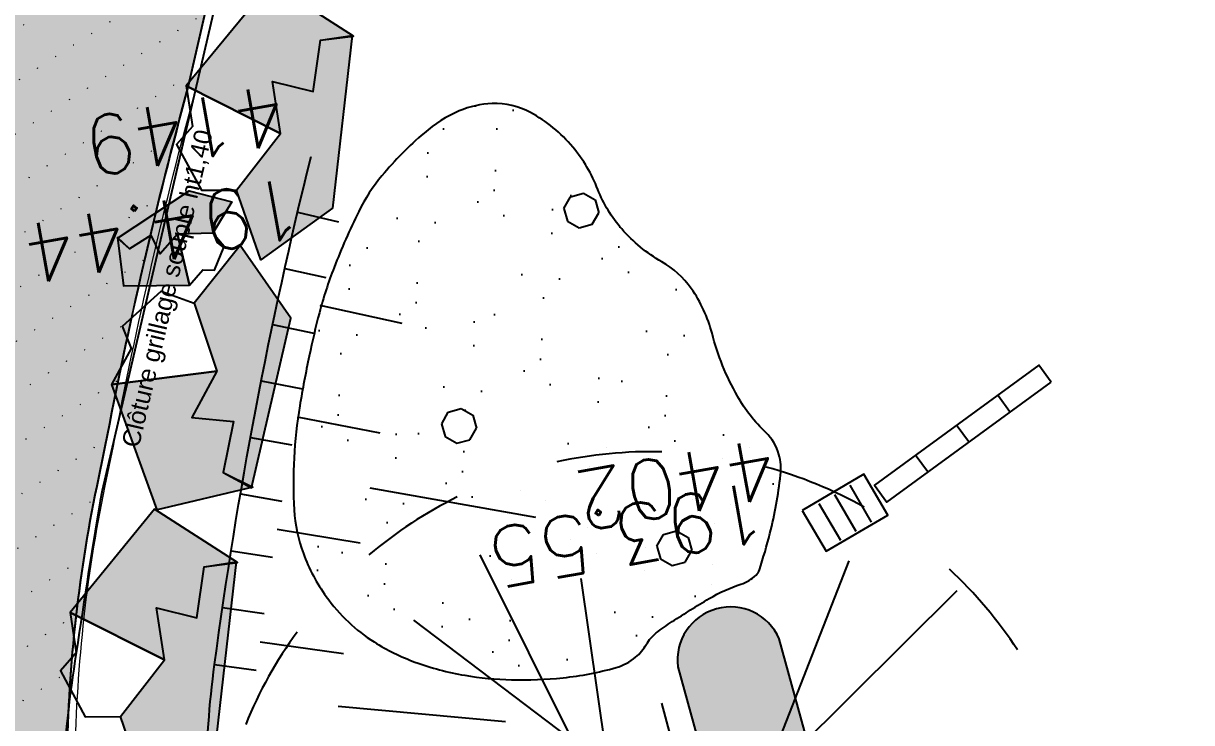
# Model space of a CAD drawing. Header units: centimetres. Extents: x 39595 to 63691, y -25920 to -14518.
# Drawn here: x 56563 to 57230, y -24075 to -23675 of the extents above; entities that cross this region are included whole.
import ezdxf
from ezdxf.enums import TextEntityAlignment as Align
from ezdxf.lldxf.tags import DXFTag

# ---------------------------------------------------------------- set-up
doc = ezdxf.new("R2010")
doc.units = ezdxf.units.CM
doc.header["$LTSCALE"] = 50.8
for name, color, linetype in [('Fond topo - ASS', 252, 'Continuous'), ('Fond topo - TAL', 252, 'Continuous'), ('Fond topo - TAL_HAC', 252, 'Continuous'), ('Fond topo - VEG', 252, 'Continuous'), ('Fond topo - Z_500', 252, 'Continuous'), ('SA - rochers', 32, 'Continuous')]:
    doc.layers.add(name, color=color, linetype=linetype)
for name, color, linetype, plot in [('Fond topo - N', 252, 'Continuous', False), ('Fond topo - NCACHE', 252, 'Continuous', False), ('Fond topo - ZCACHE', 252, 'Continuous', False)]:
    doc.layers.add(name, color=color, linetype=linetype, plot=plot)
doc.layers.add('Fond topo - P', color=252, linetype='Continuous', lineweight=25)
doc.styles.add('Helvetica', font='arial.ttf')
doc.styles.add('SIMPLEX', font='simplex_.ttf', dxfattribs={"height": 1.25})
tags = doc.linetypes.add('L8', pattern=[0.22500000894069674, 0.1500000059604645, -0.07500000298023224]).pattern_tags.tags
tags[6:7] = [DXFTag(74, 4), DXFTag(75, 0), DXFTag(340, '0'), DXFTag(46, 0.0), DXFTag(50, 0.0), DXFTag(44, 0.0), DXFTag(45, 0.0)]
tags[4:5] = [DXFTag(74, 4), DXFTag(75, 0), DXFTag(340, '0'), DXFTag(46, 0.0), DXFTag(50, 0.0), DXFTag(44, 0.0), DXFTag(45, 0.0)]

# ---------------------------------------------------------------- blocks, each defined once
blk = doc.blocks.new('ASS07')
at = {"ltscale": 2}
for p, q in [((-0.25, -0.45), (-0.25, 0.4500000000000001)), ((0, -0.45), (0, 0.4500000000000001)), ((0.25, -0.45), (0.25, 0.4500000000000001))]:
    blk.add_line(p, q, dxfattribs=at)
at = {"ltscale": 2, "flags": 128}
blk.add_lwpolyline([(0.5, -0.5), (0.5, 0.5), (-0.5, 0.5), (-0.5, -0.5)], close=True, dxfattribs=at)
blk = doc.blocks.new('PTOPO')
at = {"layer": 'Fond topo - NCACHE', "style": 'SIMPLEX'}
blk.add_attdef('MAT', text='', height=0.34, dxfattribs=at).set_placement((0.09999999986030161, -0.09999999962747097), align=Align.TOP_LEFT)
at = {"layer": 'Fond topo - ZCACHE', "style": 'SIMPLEX'}
blk.add_attdef('ALT', (0.09999999986030161, 0.09999999962747097), '', height=0.34, dxfattribs=at)
blk = doc.blocks.new('VEG12A')
at = {"ltscale": 2}
for p, q in [((0.01815258799999997, 0.057406781), (0.100441039, 0.47293725)), ((0.05749608, 0.253444298), (0.145517598, 0.414706841)), ((0.037902722, 0.15845596), (-0.06593155700000003, 0.344147082)), ((-0.158788295, 0.086017079), (-0.245985314, 0.284587218)), ((0.04981112299999996, 0.033821695), (0.391570728, 0.285894318)), ((0.143890955, 0.107467204), (0.230033352, 0.253971609)), ((0.2917471699999999, 0.208620217), (0.392372872, 0.233301274)), ((-0.05229389700000003, 0.02983962500000001), (-0.383643778, 0.204631851)), ((-0.25001839, 0.135126714), (-0.3755999820000001, 0.091127132)), ((0.122915307, -0.02992704099999999), (0.317230371, 0.05540147100000001)), ((0.057557527, -0.01766878999999999), (0.411943876, -0.08413611500000001)), ((-0.05265807700000003, -0.029192154), (-0.412380265, -0.256628677)), ((-0.09359106700000003, -0.049762263), (-0.2956446150000001, -0.04653133200000001)), ((0.184132294, -0.04763066399999999), (0.323120213, -0.192805613)), ((0.01825986499999999, -0.057372749), (0.107637982, -0.4128258760000001)), ((0.02259491799999996, -0.07955337300000001), (0.001649748999999978, -0.36183712)), ((-0.151821475, -0.09483882200000002), (-0.2999525240000001, -0.315936062)), ((0.05371548199999998, -0.188497704), (0.197263789, -0.356749422))]:
    blk.add_line(p, q, dxfattribs=at)
for start, end in [(90, 103.8461539085843), (62.30769199853572, 76.15384597947835), (117.6923078993823, 131.5384619204946), (34.61538499867542, 48.46153799321151), (145.3846149358338, 159.2307690506909), (6.923076979206323, 20.76923090842763), (173.0769230068974, 186.9230769931026), (339.2307689837768, 353.0769230207937), (200.7692310571047, 214.6153850641662), (311.5384620067885, 325.3846150013246), (228.4615380795054, 242.3076921006177), (283.8461540205217, 297.6923080014643), (256.1538460914157, 270)]:
    blk.add_arc((0, 0), 0.496982058, start, end, dxfattribs=at)

msp = doc.modelspace()

# ---------------------------------------------------------------- hatches: boundary and pattern name
at = {"linetype": 'Continuous', "lineweight": 18, "true_color": 0x599559}
h = msp.add_hatch(dxfattribs=at)
h.set_pattern_fill('TOITURE TERRASSE', color=85, angle=-10.67049433798526, style=0, pattern_type=2)
h.set_pattern_definition([(338.1681627987385, (27363116.56190807, 2112839.885075825), (10.32001650636799, 6.584875747748944), [0.4999999999999999, -30.26575])])
edge = h.paths.add_edge_path()
edge.add_line((56294.84287953441, -24100.60257734872), (56587.93914755324, -24100.33094241528))
edge.add_arc((57414.48792976071, -24107.34746993496), 826.578563130631, 168.294749599495, 179.5136309362082, ccw=False)
edge.add_line((56605.0987094932, -23939.65366819548), (56609.77911456079, -23917.06327207555))
edge.add_arc((59360.17079199312, -24444.14361777476), 2800.440692125337, 164.8255956011458, 169.1514638752234, ccw=False)
edge.add_line((56657.37159441868, -23711.10571445571), (56681.52125207656, -23605.78180980916))
edge.add_arc((52123.77263997393, -26945.53903005576), 5650.402702579063, 36.23264478016666, 38.36511167658066)
edge.add_line((56554.09258242761, -23438.50097653966), (56343.67959368169, -23315.95169997205))
edge.add_line((56343.67959368169, -23315.95169997205), (56293.68304691476, -23319.70093554443))
edge.add_line((56293.68304691477, -23319.70093554443), (56293.85527465185, -23505.53604282745))
edge.add_line((56293.85527465185, -23505.53604282745), (56494.29241427473, -23505.35028225998))
edge.add_line((56494.29241427472, -23505.35028225998), (56495.18135303394, -23966.14965630446))
edge.add_line((56495.18135303394, -23966.14965630447), (56294.71844381589, -23966.33544075465))
edge.add_line((56294.71844381589, -23966.33544075465), (56294.84287953441, -24100.60257734872))
at = {"linetype": 'Continuous', "lineweight": 18, "true_color": 0x888888}
h = msp.add_hatch(dxfattribs=at)
h.set_pattern_fill('TOITURE TERRASSE-1', color=252, angle=-10.67049433798526, style=0, pattern_type=2)
h.set_pattern_definition([(338.1681627987385, (27363116.80127492, 2112839.789181595), (10.32001650636799, 6.584875747748944), [0.4999999999999999, -30.26575]), (338.1681627987385, (27363116.81306406, 2112839.784458672), (10.32001650636799, 6.584875747748944), [0.4999999999999999, -30.26575]), (338.1681627987385, (27363117.07938091, 2112839.677767841), (10.32001650636799, 6.584875747748944), [0.4999999999999999, -30.26575]), (338.1681627987385, (27363117.09117006, 2112839.673044918), (10.32001650636799, 6.584875747748944), [0.4999999999999999, -30.26575]), (308.1681627987385, (27363116.56190807, 2112839.885075826), (21.14632670506401, -0.5255912743725428), [0.5, -16.74025]), (308.1681627987385, (27363116.65148787, 2112839.771109945), (21.14632670506401, -0.5255912743725428), [0.5, -16.74025]), (308.1681627987385, (27363116.65933611, 2112839.7611252), (21.14632670506401, -0.5255912743725428), [0.5, -16.74025]), (308.1681627987385, (27363116.80373587, 2112839.577415875), (21.14632670506401, -0.5255912743725428), [0.5, -16.74025]), (308.1681627987385, (27363116.81158412, 2112839.567431129), (21.14632670506401, -0.5255912743725428), [0.5, -16.74025]), (268.1681627987385, (27363112.57804499, 2112846.603166719), (10.11734342629493, -16.9906955138513), [0.5000000000000001, -29.02750000000001]), (268.1681627987385, (27363112.57506112, 2112846.509869422), (10.11734342629493, -16.9906955138513), [0.5000000000000001, -29.02750000000001]), (268.1681627987385, (27363112.57465514, 2112846.497175912), (10.11734342629493, -16.9906955138513), [0.5000000000000001, -29.02750000000001]), (268.1681627987385, (27363112.5649687, 2112846.194308771), (10.11734342629493, -16.9906955138513), [0.5000000000000001, -29.02750000000001]), (268.1681627987385, (27363112.56456273, 2112846.181615261), (10.11734342629493, -16.9906955138513), [0.5000000000000001, -29.02750000000001]), (258.1681627987385, (27363112.57804499, 2112846.603166719), (14.53032396362175, -13.57634514743196), [0.4999999999999999, -17.153]), (258.1681627987385, (27363112.56717326, 2112846.551270757), (14.53032396362175, -13.57634514743196), [0.4999999999999999, -17.153]), (258.1681627987385, (27363112.56456925, 2112846.538840584), (14.53032396362175, -13.57634514743196), [0.4999999999999999, -17.153]), (258.1681627987385, (27363112.52294159, 2112846.340131875), (14.53032396362175, -13.57634514743196), [0.4999999999999999, -17.153]), (258.1681627987385, (27363112.52033759, 2112846.327701703), (14.53032396362175, -13.57634514743196), [0.4999999999999999, -17.153])])
edge = h.paths.add_edge_path()
edge.add_line((56294.84287953441, -24100.60257734872), (56587.93914755324, -24100.33094241528))
edge.add_arc((57414.48792976071, -24107.34746993496), 826.578563130631, 168.294749599495, 179.5136309362082, ccw=False)
edge.add_line((56605.0987094932, -23939.65366819548), (56609.77911456079, -23917.06327207555))
edge.add_arc((59360.17079199312, -24444.14361777476), 2800.440692125337, 164.8255956011458, 169.1514638752234, ccw=False)
edge.add_line((56657.37159441868, -23711.10571445571), (56681.52125207656, -23605.78180980916))
edge.add_arc((52123.77263997393, -26945.53903005576), 5650.402702579063, 36.23264478016666, 38.36511167658066)
edge.add_line((56554.09258242761, -23438.50097653966), (56343.67959368169, -23315.95169997205))
edge.add_line((56343.67959368169, -23315.95169997205), (56293.68304691476, -23319.70093554443))
edge.add_line((56293.68304691477, -23319.70093554443), (56293.85527465185, -23505.53604282745))
edge.add_line((56293.85527465185, -23505.53604282745), (56494.29241427473, -23505.35028225998))
edge.add_line((56494.29241427472, -23505.35028225998), (56495.18135303394, -23966.14965630446))
edge.add_line((56495.18135303394, -23966.14965630447), (56294.71844381589, -23966.33544075465))
edge.add_line((56294.71844381589, -23966.33544075465), (56294.84287953441, -24100.60257734872))
at = {"layer": 'Fond topo - VEG'}
h = msp.add_hatch(dxfattribs=at)
h.set_pattern_fill('TP146*132', color=256, scale=20.0000003, angle=-10.72360141139323, style=0, pattern_type=2)
h.set_pattern_definition([(285.3992554984506, (57047.58825240401, -24043.66825583732), (122.9642463432753, -69.85552752095079), [7.65366871480503, -192.346334885195]), (285.3992554984506, (57065.40247679331, -24038.76165003201), (122.9642463432753, -69.85552752095079), [7.65366871480503, -192.346334885195]), (330.3992554984506, (57049.62063506387, -24051.04714928309), (192.8197628918521, 53.10871577943777), [7.653668714805026, -133.7676900065152]), (330.3992554984506, (57058.7476997476, -24034.98109601426), (192.8197628918521, 53.10871577943777), [7.653668714805026, -133.7676900065152]), (60.39925549845064, (57047.59870492871, -24043.66537679374), (-53.10871577943779, 192.8197628918521), [7.653668714805028, -133.7676900065153]), (60.39925549845064, (57063.65430559555, -24052.79532055381), (-53.10871577943779, 192.8197628918521), [7.653668714805028, -133.7676900065153]), (15.39925549845063, (57056.27530703528, -24054.82773221763), (69.85552752095077, 122.9642463432753), [7.65366871480503, -192.346334885195]), (15.39925549845063, (57051.3688062443, -24037.0134788528), (69.85552752095077, 122.9642463432753), [7.65366871480503, -192.346334885195]), (285.3992554984506, (57028.54822265221, -23993.03526493725), (71.12311185450939, -32.27232782324425), [0, -100.0000015]), (285.3992554984506, (57037.78504441571, -23982.28452199366), (71.12311185450939, -32.27232782324425), [0, -100.0000015]), (285.3992554984506, (57016.25955310151, -23979.78888176338), (71.12311185450939, -32.27232782324425), [0, -100.0000015]), (285.3992554984506, (56989.11910864476, -24006.71451409597), (71.12311185450939, -32.27232782324425), [0, -100.0000015]), (285.3992554984506, (56988.76535340452, -24020.19232051349), (71.12311185450939, -32.27232782324425), [0, -100.0000015]), (285.3992554984506, (57017.66152003704, -24034.69374679893), (71.12311185450939, -32.27232782324425), [0, -100.0000015]), (285.3992554984506, (57027.00401538896, -24028.01721175789), (71.12311185450939, -32.27232782324425), [0, -100.0000015]), (285.3992554984506, (57032.53062129334, -24042.47884636945), (71.12311185450939, -32.27232782324425), [0, -100.0000015]), (285.3992554984506, (57027.68392295428, -24016.72527296158), (71.12311185450939, -32.27232782324425), [0, -100.0000015]), (285.3992554984506, (57006.51683068128, -24023.72537016203), (72.71637341844135, -38.0569210387519), [0, -110.00000165])])
h.paths.add_polyline_path([(56876.60429540866, -23745.92058152771), (56882.23430175471, -23753.44238491508), (56887.02428240061, -23761.52511858779), (56890.91887392972, -23770.07536149168), (56891.06244581345, -23770.43887101344), (56891.20784809296, -23770.80165228158), (56891.35507730682, -23771.16369592012), (56891.50412958673, -23771.52499294996), (56891.65500120231, -23771.88553403898), (56891.80768822283, -23772.2453099119), (56891.96218691724, -23772.60431161561), (56892.11849322865, -23772.96253004052), (56892.27660320348, -23773.31995590702), (56892.43651291585, -23773.67658041469), (56892.59821824651, -23774.03239415775), (56892.76171506924, -23774.38738839263), (56892.92699918437, -23774.7415538879), (56893.09406652322, -23775.09488172131), (56893.2629127655, -23775.44736292295), (56893.43353357357, -23775.79898861443), (56893.60592475883, -23776.14974975598), (56893.78008173203, -23776.49963742156), (56893.95600022969, -23776.84864284159), (56894.13367572562, -23777.19675700718), (56894.31310380179, -23777.54397121427), (56894.4942797261, -23777.89027641497), (56894.67719891414, -23778.23566415809), (56894.86185689727, -23778.58012525605), (56895.04824884496, -23778.92365130583), (56895.23637005356, -23779.26623335971), (56895.42621570435, -23779.60786282734), (56895.61778097305, -23779.94853102251), (56895.81106104093, -23780.28822935487), (56896.00605107263, -23780.62694894654), (56896.20274589449, -23780.96468132951), (56896.40114076195, -23781.30141802228), (56896.60123039877, -23781.63715034782), (56896.80300983164, -23781.97186978129), (56897.00647400681, -23782.3055679722), (56897.21161757387, -23782.63823613469), (56897.4184355186, -23782.96986621012), (56897.62692243927, -23783.30044930814), (56897.83707312134, -23783.62997742694), (56898.0488821395, -23783.95844205088), (56898.26234427989, -23784.28583479911), (56898.47745388222, -23784.61214739584), (56898.69420569242, -23784.93737154743), (56898.91259406754, -23785.26149888656), (56899.13261356978, -23785.58452146395), (56899.35425843072, -23785.90643069895), (56899.57752321814, -23786.22721873811), (56899.80240217469, -23786.54687719248), (56900.02888958808, -23786.86539806075), (56900.25697968918, -23787.18277314132), (56900.486666634, -23787.49899450275), (56900.71794477334, -23787.81405406092), (56900.95080794292, -23788.12794382375), (56901.18525054486, -23788.4406558116), (56901.42126636913, -23788.75218202374), (56901.6588495544, -23789.06251462023), (56901.89799396484, -23789.37164570916), (56902.13869359631, -23789.67956732875), (56902.38094235249, -23789.98627187896), (56902.62473401228, -23790.29175116733), (56902.8700624731, -23790.59599787699), (56903.11692139323, -23790.89900407702), (56903.36530457929, -23791.2007620542), (56903.61520566044, -23791.50126415645), (56903.86661833448, -23791.80050274473), (56904.11953621321, -23792.09847025846), (56904.37395279411, -23792.39515911546), (56904.62986177495, -23792.69056167665), (56904.62986166612, -23792.69056175082), (56904.91696819755, -23793.0186564055), (56905.20568951702, -23793.3453307842), (56905.49601860136, -23793.67057730092), (56905.78794843434, -23793.99438770742), (56906.08147179867, -23794.31675419136), (56906.37658164834, -23794.63766916238), (56906.67327086379, -23794.95712454227), (56906.97153203297, -23795.27511267138), (56907.27135808142, -23795.59162585917), (56907.57274167192, -23795.90665617579), (56907.87567540908, -23796.22019624909), (56908.18015193834, -23796.53223824072), (56908.48616388718, -23796.84277478286), (56908.79370383243, -23797.15179802417), (56909.10276424696, -23797.45930066233), (56909.41333763828, -23797.76527521202), (56909.72541643976, -23798.06971407909), (56910.03899305008, -23798.37260985239), (56910.35405983881, -23798.67395539963), (56910.67060913602, -23798.97374329666), (56910.98863329466, -23799.27196612368), (56911.30812445551, -23799.56861670506), (56911.62907495976, -23799.86368780835), (56911.95147704526, -23800.15717237108), (56912.27532271001, -23800.44906309582), (56912.60060412327, -23800.73935290711), (56912.92731347714, -23801.02803473384), (56913.25544272318, -23801.31510164891), (56913.58498393914, -23801.60054655955), (56913.91592901904, -23801.88436271733), (56914.24826998931, -23802.16654292499), (56914.58199863516, -23802.44708050828), (56914.91710709671, -23802.7259686706), (56915.25358702813, -23803.00320042855), (56915.59143024859, -23803.27876930388), (56915.93062858973, -23803.552668252), (56916.27117374456, -23803.82489096038), (56916.61305755579, -23804.09543057608), (56916.95627144194, -23804.36428073458), (56917.3008073601, -23804.63143460461), (56917.64665680294, -23804.89688593048), (56917.99381135532, -23805.1606280948), (56918.34226246415, -23805.42265483319), (56918.69200185708, -23805.68295965011), (56919.04302086666, -23805.94153625952), (56919.39531102574, -23806.19837831855), (56919.74886374104, -23806.45347965001), (56920.10367039636, -23806.70683407237), (56920.45972232427, -23806.95843529962), (56920.81701100562, -23807.20827726338), (56921.1755276752, -23807.4563539435), (56921.53526354494, -23807.70265931545), (56921.89620988981, -23807.9471872719), (56922.25835801879, -23808.1899319015), (56922.62169901762, -23808.43088734544), (56922.98622410931, -23808.67004777088), (56923.35192432275, -23808.90740711866), (56923.71879085739, -23809.14295993063), (56924.08681484473, -23809.37670035664), (56924.45598718125, -23809.60862278639), (56924.82629902691, -23809.83872146988), (56925.19774124976, -23810.06699069665), (56925.57030485445, -23810.29342516124), (56925.94398082345, -23810.51801917485), (56926.31876002413, -23810.74076740601), (56926.69463338143, -23810.96166434461), (56927.07159168856, -23811.18070455035), (56927.44962571517, -23811.39788295764), (56927.44962569784, -23811.39788304915), (56931.32811727258, -23813.84372795451), (56934.97863696955, -23816.61835609416), (56938.3733922001, -23819.70064286183), (56941.48653750788, -23823.06712194491), (56944.29437153793, -23826.69216300657), (56944.29437142909, -23826.69216308074), (56948.11542007988, -23832.65097290651), (56951.38288622456, -23838.93042295818), (56954.07008237098, -23845.47922464458), (56956.15506051459, -23852.24388965233), (56956.15506042308, -23852.243889635), (56956.2994836597, -23852.79633160858), (56956.44603781545, -23853.3482120053), (56956.59472063932, -23853.89952281584), (56956.74553012707, -23854.4502556037), (56956.89846398194, -23855.00040235091), (56957.05351977612, -23855.54995473033), (56957.21069539033, -23856.09890466281), (56957.3699884425, -23856.64724382988), (56957.53139656725, -23857.19496420056), (56957.69491725082, -23857.74205752622), (56957.8605481507, -23858.28851578023), (56958.02828679333, -23858.83433062679), (56958.19813061298, -23859.37949409177), (56958.37007714719, -23859.92399803105), (56958.54412389331, -23860.46783438766), (56958.72026813169, -23861.01099487398), (56958.8985072564, -23861.55347160307), (56959.07883870791, -23862.09525631763), (56959.26125978879, -23862.63634111337), (56959.44576765323, -23863.17671786837), (56959.63235967865, -23863.71637840817), (56959.82103299012, -23864.25531488966), (56960.01178492486, -23864.79351922557), (56960.20461243671, -23865.3309833508), (56960.39951286843, -23865.8676992739), (56960.59648315657, -23866.40365902129), (56960.79552042062, -23866.93885465402), (56960.99662170598, -23867.47327812435), (56961.19978392629, -23868.00692145433), (56961.4050042295, -23868.53977680522), (56961.61227956392, -23869.07183601608), (56961.82160657356, -23869.60309153186), (56962.03298244725, -23870.1335350476), (56962.24640382899, -23870.66315900824), (56962.46186758113, -23871.19195533138), (56962.67937062286, -23871.71991613492), (56962.89890953579, -23872.24703356763), (56963.12048124465, -23872.77329984326), (56963.34408223399, -23873.29870699742), (56963.56970929685, -23873.82324731371), (56963.79735915206, -23874.34691296688), (56964.02702815803, -23874.86969615824), (56964.25871310777, -23875.39158917136), (56964.49241050871, -23875.91258404619), (56964.72811684471, -23876.43267319734), (56964.96582869181, -23876.95184867776), (56965.2055424077, -23877.47010306774), (56965.44725440275, -23877.98742829405), (56965.69096109774, -23878.50381685415), (56965.93665901673, -23879.0192610755), (56966.18434427199, -23879.53375320756), (56966.43401327322, -23880.04728555612), (56966.68566234969, -23880.55985060132), (56966.93928775092, -23881.0714406186), (56967.19488554901, -23881.58204794462), (56967.45245217028, -23882.09166517267), (56967.7119835842, -23882.60028443039), (56967.97347601676, -23883.10789836793), (56968.23692549428, -23883.61449931327), (56968.50232820876, -23884.12007972054), (56968.76968012901, -23884.62463209641), (56969.03897730978, -23885.128148869), (56969.31021566232, -23885.63062272368), (56969.58339125316, -23886.13204590122), (56969.85850006219, -23886.63241109998), (56970.13553778923, -23887.13171087044), (56970.4145003802, -23887.62993771494), (56970.69538383231, -23888.1270842403), (56970.69538372348, -23888.12708431448), (56970.69538381499, -23888.12708433181), (56970.88864088756, -23888.46591356201), (56971.08334362969, -23888.80391409648), (56971.27948854535, -23889.14107987025), (56971.4770721219, -23889.47740453084), (56971.67609055411, -23889.81288214431), (56971.87654035777, -23890.14750645835), (56972.07841795713, -23890.48127120332), (56972.28171949501, -23890.8141707198), (56972.4864413215, -23891.14619862931), (56972.69257969447, -23891.47734891509), (56972.90013096332, -23891.80761557766), (56973.10909106569, -23892.1369925396), (56973.31945650552, -23892.46547373595), (56973.53122327731, -23892.7930532896), (56973.74438751278, -23893.11972534946), (56973.95894540741, -23893.44548360257), (56974.17489287526, -23893.77032234618), (56974.39222617421, -23894.09423556352), (56974.61094128142, -23894.41721746898), (56974.83103415736, -23894.73926198949), (56975.05250073341, -23895.06036333076), (56975.27533710112, -23895.38051572889), (56975.49953912944, -23895.69971309344), (56975.72510269225, -23896.01794980884), (56975.95202376667, -23896.33522008951), (56976.18029811839, -23896.65151801501), (56976.40992161573, -23896.96683787395), (56976.64089007569, -23897.28117385041), (56976.87319918354, -23897.59452019832), (56977.10684490466, -23897.90687131944), (56977.34182286124, -23898.21822155053), (56977.57812871014, -23898.52856504536), (56977.8157582566, -23898.83789617536), (56978.05470703686, -23899.14620935581), (56978.29497078194, -23899.45349884931), (56978.53654508497, -23899.75975927147), (56978.77942557992, -23900.06498477172), (56979.02360775105, -23900.36917003986), (56979.26908710065, -23900.67230929517), (56979.51585928488, -23900.97439707042), (56979.76391975404, -23901.27542785941), (56980.01326400973, -23901.57539626041), (56980.26388733654, -23901.87429664108), (56980.5157854475, -23902.1721237345), (56980.76895346709, -23902.46887187801), (56981.02338683935, -23902.76453584855), (56981.27908110054, -23903.05911006142), (56981.53603143129, -23903.35258943326), (56981.79423304759, -23903.64496831872), (56982.05368149052, -23903.93624160793), (56982.31437186724, -23904.2264037297), (56982.57629935284, -23904.51544950484), (56982.83945937404, -23904.80337380183), (56983.10384698044, -23905.09017122816), (56983.36945730139, -23905.37583659599), (56983.63628559791, -23905.66036464762), (56983.90432697647, -23905.94375019089), (56984.17357661216, -23906.22598804661), (56984.44402945683, -23906.50707308812), (56984.71568059963, -23906.78700021476), (56984.98852507836, -23907.06576422135), (56985.26255806189, -23907.34336021189), (56985.53777444523, -23907.61978285938), (56985.81416911093, -23907.89502740319), (56986.09173714257, -23908.16908864679), (56986.37047340606, -23908.44196154205), (56986.65037291012, -23908.71364116264), (56986.93143037161, -23908.98412262174), (56988.61616280519, -23910.74918867875), (56990.13699468729, -23912.65729035425), (56991.48183804489, -23914.69326126389), (56992.64000366963, -23916.84091905453), (56993.60228603268, -23919.08319323987), (56994.36103664441, -23921.40226174838), (56994.36103653558, -23921.40226182255), (56995.0185981761, -23924.29350831468), (56995.39610351394, -23927.23445756279), (56995.49007867484, -23930.19804689546), (56995.29965906042, -23933.15700512188), (56989.2765741577, -23966.50889847115), (56983.19114757337, -23987.36211209779), (56983.19114766488, -23987.36211211512), (56982.93322214296, -23988.02480562445), (56982.61248205417, -23988.65948173193), (56982.23192772473, -23989.26020345656), (56981.79511931929, -23989.82135102562), (56981.3061429619, -23990.33767489041), (56979.78314441204, -23991.67090139382), (56978.14609671236, -23992.86131825823), (56976.40834608967, -23993.89922034877), (56974.58406016184, -23994.77614577226), (56972.68811164488, -23995.48494551344), (56972.68811171906, -23995.48494562228), (56972.41332736143, -23995.5742531952), (56972.13883756036, -23995.66446205628), (56971.8646453154, -23995.75557125698), (56971.590753466, -23995.84757981842), (56971.31716510946, -23995.94048652619), (56971.04388299302, -23996.03429076312), (56970.77091020843, -23996.12899121897), (56970.49824972685, -23996.22458684502), (56970.22590442166, -23996.3210768584), (56969.95387720162, -23996.41845991421), (56969.68217094568, -23996.51673532543), (56969.4107887858, -23996.61590169464), (56969.13973338949, -23996.7159582), (56968.86900783119, -23996.81690362276), (56968.59861510491, -23996.91873691854), (56968.32855793017, -23997.02145699097), (56968.05883927254, -23997.12506269548), (56967.7894620803, -23997.22955297904), (56967.52042921021, -23997.33492677124), (56967.25174354813, -23997.44118272288), (56966.98340812207, -23997.54831998557), (56966.7154256522, -23997.65633708392), (56966.44779916097, -23997.76523307371), (56966.18053144829, -23997.87500668422), (56965.9136253425, -23997.9856567449), (56965.64708385494, -23998.09718211985), (56965.38090970513, -23998.20958171271), (56965.11510591064, -23998.3228541044), (56964.84967529426, -23998.43699802853), (56964.58462060946, -23998.55201258474), (56964.31994477122, -23998.66789614494), (56964.05565068206, -23998.78464764742), (56963.79174114744, -23998.9022659173), (56963.52821903035, -23999.02074960102), (56963.26508717091, -23999.14009734068), (56963.00234830596, -23999.2603079484), (56962.74000532691, -23999.38138017079), (56962.47806114249, -23999.50331266296), (56962.21651847848, -23999.62610404534), (56961.9553801805, -23999.74975305588), (56961.69464904849, -23999.87425842386), (56961.43432789414, -23999.99961869122), (56961.1744195749, -24000.12583240855), (56960.91492678738, -24000.25289847515), (56960.65585238904, -24000.38081544162), (56960.39719908273, -24000.50958192407), (56960.13896986318, -24000.63919649909), (56959.88116725021, -24000.76965774814), (56959.62379426142, -24000.90096425214), (56959.36685349083, -24001.03311470138), (56959.11034775568, -24001.16610773364), (56958.85427989678, -24001.299941612), (56958.59865249081, -24001.43461511825), (56958.34346857826, -24001.57012683765), (56958.08873057635, -24001.70647514266), (56957.83444146802, -24001.8436587972), (56957.58060395681, -24001.98167603837), (56957.32722059653, -24002.12052564363), (56957.07429433061, -24002.26020608507), (56956.82182781683, -24002.40071559112), (56956.56982372339, -24002.54205296091), (56956.31828486823, -24002.68421645318), (56956.06721381693, -24002.82720465805), (56955.81661330703, -24002.97101600862), (56955.56648619042, -24003.11564895966), (56955.31683500428, -24003.26110200111), (56955.06766248058, -24003.40737347024), (56954.81897124799, -24003.55446187432), (56954.5707641931, -24003.7023654851), (56954.57076417578, -24003.7023655766), (56954.26985009814, -24003.8824517852), (56953.96902885519, -24004.06269320631), (56953.66830079631, -24004.24308962173), (56953.3676656865, -24004.42364127133), (56953.06712377809, -24004.60434782372), (56952.76667507662, -24004.78520937477), (56952.46631971936, -24004.96622595045), (56952.16605771807, -24005.14739736342), (56951.8658892447, -24005.32872345667), (56951.56581429299, -24005.51020451338), (56951.2658330924, -24005.69184019785), (56950.96594542527, -24005.87363065844), (56950.66615171514, -24006.05557578578), (56950.36645181366, -24006.2376753622), (56950.06684586919, -24006.41992960537), (56949.76733393372, -24006.60233824078), (56949.4679161043, -24006.78490138159), (56949.16859244955, -24006.9676190408), (56948.86936317607, -24007.15049087837), (56948.57022824363, -24007.33351698149), (56948.27118770908, -24007.5166975505), (56947.97224164175, -24007.70003221936), (56947.67339015601, -24007.88352100975), (56947.37463349241, -24008.06716377764), (56947.07597144438, -24008.25096086306), (56946.77740423582, -24008.43491183448), (56946.47893193536, -24008.61901670488), (56946.18055477177, -24008.80327551761), (56945.88227249894, -24008.98768832083), (56945.58408539209, -24009.17225478752), (56945.28599363978, -24009.35697504817), (56944.98799705344, -24009.54184897229), (56944.69009591315, -24009.7268767077), (56944.39229027087, -24009.91205797988), (56944.09458012664, -24010.09739278884), (56943.79696568631, -24010.28288117356), (56943.49944687018, -24010.46852292938), (56943.20202388412, -24010.65431809527), (56942.9046966935, -24010.84026685426), (56942.60746549377, -24011.02636867464), (56942.31033023851, -24011.21262392677), (56942.01329113983, -24011.39903236645), (56941.71634825527, -24011.585593815), (56941.41950160703, -24011.77230865578), (56941.12275128173, -24011.95917643125), (56940.82609739379, -24012.14619716309), (56940.52953990296, -24012.33337093845), (56940.23307906715, -24012.52069752182), (56939.93671492587, -24012.70817720505), (56939.64044749713, -24012.8958095176), (56939.3442767747, -24013.08359474266), (56939.04820307952, -24013.27153256186), (56938.75222623971, -24013.45962313221), (56938.45634649579, -24013.64786630971), (56938.16056386509, -24013.83626200283), (56937.86487844467, -24014.02481032476), (56937.56929024631, -24014.21351108814), (56937.27379953344, -24014.40236415328), (56936.97840613413, -24014.59136967721), (56936.6831102716, -24014.78052760741), (56936.38791213511, -24014.96983769536), (56936.09281154718, -24015.15930000223), (56935.7978087539, -24015.34891447985), (56935.50290377816, -24015.53868113253), (56935.20809668305, -24015.72859987746), (56934.91338754896, -24015.91867054027), (56934.61877654157, -24016.10889324713), (56934.32426365536, -24016.2992679022), (56934.02984906223, -24016.48979434847), (56933.7355327393, -24016.6804725816), (56933.44131476076, -24016.87130271043), (56933.30962948612, -24016.95687009524), (56933.17804283663, -24017.04258914457), (56933.0465551159, -24017.12845963153), (56932.91516633503, -24017.21448174781), (56932.78387675812, -24017.3006549747), (56932.65268653908, -24017.3869796257), (56932.5215959649, -24017.47345518645), (56932.39060502379, -24017.56008184428), (56932.25971397363, -24017.64685936367), (56932.12892300922, -24017.73378759194), (56931.9982323593, -24017.82086657239), (56931.86764208767, -24017.90809584319), (56931.73715233088, -24017.99547580933), (56931.60676341614, -24018.08300586927), (56931.47647541761, -24018.17068613185), (56931.34628855297, -24018.2585164487), (56931.21620295392, -24018.34649674999), (56931.08621886103, -24018.4346268917), (56930.95633637757, -24018.5229067038), (56930.82655565258, -24018.61133602496), (56930.69687685175, -24018.69991498133), (56930.56730029049, -24018.78864315871), (56930.43782602009, -24018.87752066161), (56930.30845420693, -24018.96654723716), (56930.17918506868, -24019.05572273701), (56930.05001879389, -24019.14504729166), (56929.92095547476, -24019.23452053942), (56929.79199537473, -24019.3241423406), (56929.6631386539, -24019.41391272553), (56929.53438532962, -24019.50383160269), (56929.40573581436, -24019.59389867106), (56929.27719011365, -24019.68411402647), (56929.14874843408, -24019.77447732888), (56929.02041093023, -24019.8649885128), (56928.8921778482, -24019.95564753003), (56928.76404929681, -24020.0464543064), (56928.63602542512, -24020.13740868056), (56928.50810644524, -24020.22851040832), (56928.38029251176, -24020.31975942416), (56928.25258378483, -24020.41115575841), (56928.12498056251, -24020.50269908839), (56927.9974827131, -24020.59438948391), (56927.87009073502, -24020.68622656544), (56927.74280466224, -24020.77821052899), (56927.61562456408, -24020.87034100853), (56927.48855077814, -24020.96261797321), (56927.3615833162, -24021.05504123569), (56927.23472251585, -24021.14761076512), (56927.10796837156, -24021.24032646565), (56926.98132115852, -24021.33318801025), (56926.8547810653, -24021.42619552941), (56926.72834821252, -24021.51934876163), (56926.60202277208, -24021.61264754988), (56926.47580490413, -24021.70609192449), (56926.34969481525, -24021.79968154542), (56926.22369253384, -24021.89341651285), (56926.09779838088, -24021.98729650841), (56925.9720125165, -24022.08132156243), (56925.84633506685, -24022.17549150922), (56925.7207662212, -24022.26980610026), (56925.5953060655, -24022.36426525705), (56925.46995492001, -24022.45886904023), (56925.34471269947, -24022.55361714929), (56925.21957987318, -24022.64850948353), (56925.09455641829, -24022.74354603863), (56924.96964260442, -24022.83872639171), (56924.84483841982, -24022.93405073011), (56924.72014423119, -24023.02951874414), (56924.59556014735, -24023.12513035961), (56924.47108614545, -24023.2208855722), (56924.34672272944, -24023.3167840982), (56924.34672265526, -24023.31678398936), (56924.24419610704, -24023.39641823667), (56924.14213763458, -24023.47665165357), (56924.0405508301, -24023.55748141321), (56923.93943921723, -24023.63890467575), (56923.83880629049, -24023.72091888019), (56923.73865540222, -24023.80352096468), (56923.63898997835, -24023.88670835525), (56923.53981345718, -24023.97047791152), (56923.44112932769, -24024.05482697667), (56923.3429408563, -24024.13975256735), (56923.24525147512, -24024.2252518264), (56923.14806459962, -24024.31132160914), (56923.05138339849, -24024.39795919806), (56922.95521129828, -24024.48516164017), (56922.85955162296, -24024.57292577345), (56922.76440770759, -24024.66124862755), (56922.66978261825, -24024.75012727598), (56922.57567961582, -24024.83955863957), (56922.48210209845, -24024.92953966515), (56922.38905327016, -24025.02006707318), (56922.29653617971, -24025.11113802869), (56922.2045540027, -24025.20274915198), (56922.11311007976, -24025.29489756857), (56922.02220734038, -24025.38757994694), (56921.9318490399, -24025.48079311207), (56921.84203821044, -24025.57453394148), (56921.75277795897, -24025.66879904247), (56921.66407137446, -24025.76358549289), (56921.57592135246, -24025.85888976523), (56921.48833112542, -24025.95470868013), (56921.40130358264, -24026.05103899328), (56921.31484171673, -24026.14787729031), (56921.22894851405, -24026.24522044008), (56921.14362691589, -24026.34306492372), (56921.0588797887, -24026.44140749259), (56920.97471021102, -24026.54024465382), (56920.89112084339, -24026.63957311976), (56920.80811467843, -24026.73938947606), (56920.72569459434, -24026.83969028672), (56920.64386341803, -24026.94047201123), (56920.56262379273, -24027.04173145343), (56920.48197866596, -24027.14346481131), (56920.40193078977, -24027.24566881453), (56920.32248287671, -24027.34833990092), (56920.2436377308, -24027.45147452564), (56920.16539788711, -24027.55506918771), (56920.08776619544, -24027.65912035093), (56920.01074522551, -24027.76362433131), (56919.93433754082, -24027.86857772803), (56919.85854599739, -24027.97397672173), (56919.7833729757, -24028.07981787693), (56919.70882124582, -24028.18609745277), (56919.6348932, -24028.29281182643), (56919.56159143642, -24028.39995741408), (56919.48891843326, -24028.5075305144), (56919.41687677761, -24028.61552735186), (56919.34546885618, -24028.72394420781), (56919.27469724978, -24028.83277758991), (56919.20456414547, -24028.94202345734), (56919.13507212408, -24029.05167831778), (56919.0662235439, -24029.16173835237), (56918.99802078055, -24029.27219965079), (56918.93046606061, -24029.38305846406), (56918.86356183942, -24029.49431108649), (56918.79731036089, -24029.60595367761), (56918.73171384606, -24029.71798239258), (56918.66677473363, -24029.83039323823), (56918.66677464212, -24029.83039322089), (56917.37434250792, -24031.86917227905), (56915.90749000221, -24033.7862912554), (56914.27760167202, -24035.56687129039), (56912.49732687473, -24037.19709306007), (56912.49732698912, -24037.19709308173), (56909.95266929961, -24039.11043467595), (56907.22101307115, -24040.74573699409), (56904.33261585263, -24042.08488615723), (56901.31947123507, -24043.11304902613), (56901.3194712524, -24043.11304893462), (56871.08652741046, -24048.93430673717), (56871.08652739313, -24048.93430682868), (56841.687785105, -24050.09330200277), (56841.68778512233, -24050.09330191126), (56814.88040114163, -24047.50399353985), (56814.88040115896, -24047.50399344834), (56800.51921282948, -24044.391896457), (56786.50699446847, -24039.96621985079), (56786.5069944858, -24039.96621975928), (56774.53175932328, -24034.84071277052), (56763.1561718728, -24028.49460471219), (56763.15617189012, -24028.49460462069), (56755.52499571229, -24023.15695884094), (56748.45593323041, -24017.0944784528), (56741.77799274809, -24010.13921728204), (56735.79105568998, -24002.58096795071), (56730.71371921882, -23994.78959776034), (56726.35378591235, -23986.57523384383), (56722.74622143892, -23978.00375357023), (56720.18838674686, -23969.86992022746), (56718.43711048966, -23961.5251737574), (56717.50913454382, -23953.04928892887), (56717.40702646958, -23923.40611750705), (56717.40702637807, -23923.40611748972), (56720.66964528588, -23893.75748540722), (56726.06520945332, -23865.23794270275), (56731.88930366971, -23840.59884888884), (56740.29703710904, -23814.64801877877), (56754.38662408962, -23782.66550399704), (56754.38662397524, -23782.66550397538), (56760.41437331097, -23772.09564504718), (56767.63996607747, -23762.30552314245), (56767.63996617452, -23762.30552325562), (56791.67902344015, -23737.89969050731), (56797.94508594012, -23733.04245008398), (56804.66729851281, -23728.83909647296), (56811.77768207234, -23725.33213611614), (56811.77768205501, -23725.33213620764), (56816.3130378196, -23723.61748350872), (56820.98790032657, -23722.33095876289), (56825.76195173668, -23721.4836576121), (56830.59401838497, -23721.08288733372), (56830.59401840231, -23721.08288724222), (56834.37394083523, -23721.11303399995), (56838.13638748891, -23721.47733803509), (56841.85187583933, -23722.17294463863), (56845.49129127492, -23723.19440306447), (56849.02611534183, -23724.53370909067), (56852.4286492035, -23726.1803680964), (56852.42864907734, -23726.18036826208), (56859.14912806124, -23730.2311088166), (56865.45566873976, -23734.90025014886), (56871.29155301668, -23740.1457997797)])
h = msp.add_hatch(dxfattribs=at)
h.set_pattern_fill('TP146*131', color=256, scale=10.0000001, angle=-10.72360141139323, style=0, pattern_type=2)
h.set_pattern_definition([(285.3992554984506, (57021.75088861014, -24034.01226380188), (61.48212286422702, -34.92776358583657), [3.826834338268344, -96.17316696173167]), (285.3992554984506, (57030.65800079058, -24031.55896084914), (61.48212286422702, -34.92776358583657), [3.826834338268344, -96.17316696173167]), (330.3992554984506, (57022.76708004336, -24037.70171035475), (96.40988096387665, 26.55435775694709), [3.826834338268341, -66.88384466883839]), (330.3992554984506, (57027.33061229061, -24029.6686838446), (96.40988096387665, 26.55435775694709), [3.826834338268341, -66.88384466883839]), (60.39925549845064, (57021.75611490403, -24034.01082423867), (-26.55435775694712, 96.40988096387666), [3.826834338268343, -66.88384466883844]), (60.39925549845064, (57029.7839152378, -24038.5757959292), (-26.55435775694712, 96.40988096387666), [3.826834338268343, -66.88384466883844]), (15.39925549845063, (57026.09441598054, -24039.59200176544), (34.92776358583657, 61.48212286422704), [3.826834338268344, -96.17316696173167]), (15.39925549845063, (57023.64116559614, -24030.6848752747), (34.92776358583657, 61.48212286422704), [3.826834338268344, -96.17316696173167]), (285.3992554984506, (57012.23087388017, -24008.69576833209), (35.56155574944692, -16.13616383094131), [0, -50.0000005]), (285.3992554984506, (57016.84928473315, -24003.32039694963), (35.56155574944692, -16.13616383094131), [0, -50.0000005]), (285.3992554984506, (57006.08653911626, -24002.07257674732), (35.56155574944692, -16.13616383094131), [0, -50.0000005]), (285.3992554984506, (56992.51631691353, -24015.53539296586), (35.56155574944692, -16.13616383094131), [0, -50.0000005]), (285.3992554984506, (56992.33943936793, -24022.27429609395), (35.56155574944692, -16.13616383094131), [0, -50.0000005]), (285.3992554984506, (57006.78752259268, -24029.52500921934), (35.56155574944692, -16.13616383094131), [0, -50.0000005]), (285.3992554984506, (57011.45877022878, -24026.18674159648), (35.56155574944692, -16.13616383094131), [0, -50.0000005]), (285.3992554984506, (57014.22207318374, -24033.41755895018), (35.56155574944692, -16.13616383094131), [0, -50.0000005]), (285.3992554984506, (57011.79872398823, -24020.54077238351), (35.56155574944692, -16.13616383094131), [0, -50.0000005]), (285.3992554984506, (57001.21517793491, -24024.0408208573), (36.35818652742974, -19.02846042423365), [0, -55.00000055])])
h.paths.add_polyline_path([(56994.52785341899, -24026.72559528802), (57188.10569733819, -24729.54119566501), (57381.90561808697, -25426.34513203745), (57382.1434874315, -25429.04507541932), (57382.13905605605, -25431.75547312425), (57381.89235940597, -25434.454624176), (57381.40537264964, -25437.12091749709), (57380.68199502667, -25439.73300477569), (57379.7280181902, -25442.26997238665), (57378.55108040039, -25444.71150731552), (57377.16060496517, -25447.03806142633), (57375.56772489248, -25449.23100657777), (57373.78519372938, -25451.27278484863), (57371.82728365601, -25453.14704848207), (57369.70967097529, -25454.83879080793), (57367.44931049967, -25456.33446672099), (57365.06430021751, -25457.62210079694), (57362.57373597453, -25458.69138356483), (57359.99755888683, -25459.53375360661), (57357.35639542063, -25460.14246632471), (57354.67139232676, -25460.51264808579), (57351.96404764988, -25460.64133492904), (57349.25603789144, -25460.52749642277), (57346.56904527508, -25460.17204408997), (57343.92458347896, -25459.5778239036), (57341.34382575271, -25458.74959368833), (57338.84743540896, -25457.6939844789), (57336.45539988634, -25456.4194485263), (57334.18687150236, -25454.93619037164), (57332.06001357179, -25453.25608585541), (57330.09185496617, -25451.39258708541), (57328.29815410235, -25449.36061440349), (57326.69327246552, -25447.17643717186), (57325.29005968112, -25444.85754300251), (57324.09975087336, -25442.42249879192), (57324.09975100507, -25442.42249872208), (57130.27970761555, -24745.54621177108), (56936.68192214439, -24042.65821065412), (56936.45767468584, -24039.96089521317), (56936.47501521578, -24037.25432982192), (56936.73380518201, -24034.56010910493), (56937.23197991162, -24031.899729653), (56937.96556451375, -24029.29441758293), (56938.92870600596, -24026.76496002282), (56940.11371983677, -24024.33153866018), (56941.51115101529, -24022.01356899466), (56943.10985005922, -24019.82954543033), (56944.89706115547, -24017.79689370453), (56946.85852507208, -24015.93183151311), (56948.97859155358, -24014.24923974695), (56951.24034543533, -24012.76254324604), (56953.6257409167, -24011.48360390445), (56956.11574549788, -24010.42262593723), (56958.69049236528, -24009.58807459575), (56961.32943830135, -24008.9866086308), (56964.01152807981, -24008.62302668536), (56966.71536208111, -24008.50022984253), (56969.419367144, -24008.6191978668), (56972.10196906453, -24008.97898139742), (56974.74176414485, -24009.57671017046), (56977.31769005377, -24010.40761475988), (56979.80919459066, -24011.46506564693), (56982.19639859459, -24012.74062606238), (56984.46025544775, -24014.22411830708), (56986.5827024484, -24015.90370635298), (56988.54680525309, -24017.76598926432), (56990.33689292864, -24019.79610829093), (56991.938682902, -24021.97786588741), (56993.3393951084, -24024.29385434555)])
at = {"layer": 'SA - rochers'}
for points in [[(56728.33808799324, -23714.25103713715), (56732.50966308854, -23684.94828741913), (56751.42177793542, -23682.63106203546), (56704.09706480364, -23652.11628511327), (56655.83420188395, -23711.03722410321), (56709.73445780633, -23738.1682887004), (56705.13881413365, -23708.49807251103)], [(56709.73445780633, -23738.1682887004), (56705.13881413365, -23708.49807251103), (56728.33808799324, -23714.25103713715), (56732.50966308854, -23684.94828741913), (56750.65636904922, -23682.13752966973), (56739.42348314793, -23780.8759939451), (56698.42282498577, -23810.28837917198), (56684.56095041996, -23770.45113830612)], [(56650.81301300837, -23795.72974592902), (56641.00542304538, -23806.89607587732), (56635.82355295467, -23796.25973621682), (56623.37164412997, -23803.98015644745), (56616.54216539846, -23797.98170135329), (56657.60349153223, -23770.89475687719), (56681.79139108003, -23777.12484998803), (56671.06532758441, -23795.03824144191)], [(56635.82355295467, -23796.25973621682), (56623.37164412997, -23803.98015644745), (56616.48653685908, -23797.53433677152), (56619.92602017101, -23825.19460330295), (56657.62534884748, -23824.81255052125), (56650.81301300837, -23795.72974592902), (56641.00542304538, -23806.89607587732)], [(56673.25418681651, -23873.90617754154), (56658.9944227049, -23900.32777462871), (56682.78131787451, -23902.67010894765), (56676.90625392236, -23931.67936271079), (56693.06606055795, -23940.40082722691), (56715.52349972518, -23843.59625352615), (56686.72962237354, -23802.15889087402), (56660.33551133434, -23835.06038375442)], [(56682.78131787451, -23902.67010894765), (56676.90625392236, -23931.67936271079), (56693.95249811196, -23940.19189331886), (56639.14466156508, -23953.11014076943), (56613.38228675815, -23881.43531221268), (56673.25418681651, -23873.90617754154), (56658.9944227049, -23900.32777462871)], [(56661.97811718762, -24014.80790203723), (56666.14969228292, -23985.50515231921), (56685.06180712981, -23983.18792693554), (56637.73709401535, -23952.67314992184), (56589.47423105546, -24011.59408899896), (56643.37448700071, -24038.72515360048), (56638.77884330516, -24009.05493740677)], [(56643.37448700071, -24038.72515360048), (56638.77884330516, -24009.05493740677), (56661.97811718762, -24014.80790203723), (56666.14969228292, -23985.50515231921), (56684.2963982436, -23982.69439456981), (56673.06351231943, -24081.43285884085), (56632.06285418016, -24110.84524407206), (56618.20097959147, -24071.00800320187)]]:
    msp.add_hatch(color=256, dxfattribs=at).paths.add_polyline_path(points)

# ---------------------------------------------------------------- linework, layer by layer
at = {"color": 7, "linetype": 'Continuous', "lineweight": 13, "flags": 128}
msp.add_lwpolyline([(56301.89258220271, -23285.74342463635), (56296.34881640309, -23288.38518637683), (56553.52929009216, -23438.17290236222, -0.009304910663050179), (56680.95795974111, -23605.45373563171), (56656.80830208323, -23710.77764027826, 0.01887740297899457), (56609.21582222534, -23916.73519789811), (56604.53541715775, -23939.32559401804, 0.04899074219346623), (56587.37585521778, -24100.00286823783), (56592.37585307049, -24099.99823435391, -0.04899074219346623), (56609.53541501046, -23939.32096013412), (56614.21582007805, -23916.73056401419, -0.0188774029789942), (56661.80829993594, -23710.77300639434), (56685.95795759382, -23605.44910174779), (56649.80257187376, -23556.10804243901, 0.003892780946144881), (56597.24864286239, -23485.54686568607), (56559.63634822724, -23435.85921479918)], format="xyb", close=True, dxfattribs=at)
at = {"color": 251, "linetype": 'Continuous', "lineweight": 5, "true_color": 0x555555, "flags": 128}
msp.add_lwpolyline([(56294.84287953441, -24100.60257734872), (56587.93914755324, -24100.33094241527, -0.04899074219346638), (56605.0987094932, -23939.65366819548), (56609.77911456079, -23917.06327207556, -0.0188774029789942), (56657.37159441868, -23711.10571445571), (56681.52125207656, -23605.78180980916, 0.009304910663050179), (56554.09258242761, -23438.50097653966), (56343.67959368169, -23315.95169997205), (56293.68304691477, -23319.70093554443), (56293.85527465185, -23505.53604282745), (56494.29241427472, -23505.35028225998), (56495.18135303394, -23966.14965630447), (56294.71844381589, -23966.33544075465)], format="xyb", close=True, dxfattribs=at)
at = {"layer": 'Fond topo - TAL', "ltscale": 2, "flags": 128}
msp.add_lwpolyline([(56866.26122876418, -25512.74540152379, 0.0003303982343365384), (56837.604096758, -25335.492172886, 0.0007513750047056016), (56802.2768322122, -25119.9430710411, -0.0004113978555405188), (56737.48522066195, -24726.29483711345, -0.01017365928825493), (56718.89433139007, -24596.21768973898, -0.003170679087348715), (56670.40564278834, -24177.43912252756, -0.06039989780239207), (56672.00096687246, -24041.34726862588, -0.02776097426242195), (56727.15095425772, -23751.27531226862)], format="xyb", dxfattribs=at)
at = {"layer": 'Fond topo - TAL', "linetype": 'L8', "ltscale": 2, "flags": 128}
msp.add_lwpolyline([(56927.21654987057, -24063.37001933241), (57302.85998472811, -25463.90592286923)], dxfattribs=at)
at = {"layer": 'Fond topo - TAL_HAC', "ltscale": 2}
for p, q in [((56719.43712424763, -23783.18026251343), (56742.7993300035, -23788.67638323658)), ((56712.11742013443, -23815.17793327244), (56735.54564172271, -23820.3854693134)), ((56732.11463503258, -23836.28354249225), (56779.03442186995, -23846.40943009485)), ((56705.19295543833, -23847.26345660783), (56728.6836282454, -23852.18161555792)), ((56698.66478370852, -23879.43195028617), (56722.21433373237, -23884.05998393074)), ((56719.17653803074, -23900.03785419442), (56766.33182874577, -23909.0032630426)), ((56692.53389837623, -23911.67851993065), (56716.13874236376, -23916.01572427509)), ((56760.7544841083, -23940.44732719742), (56855.2790626337, -23957.21348515664)), ((56686.80123209068, -23943.9982592745), (56710.457778608, -23948.04397427297)), ((56707.81504265909, -23964.09191752155), (56755.17713951103, -23971.89139126507)), ((56681.46765732487, -23976.38625046531), (56705.17230680723, -23980.1398608833)), ((56676.53398527901, -24008.83756622699), (56700.28313129731, -24012.29850045935)), ((56698.03706349625, -24028.40675048449), (56745.57714256522, -24035.03554272314)), ((56672.00096687246, -24041.34726862588), (56695.79099567785, -24044.51500060113)), ((56742.6552086348, -24065.17924880218), (56838.26482331349, -24073.82804005635))]:
    msp.add_line(p, q, dxfattribs=at)
at = {"layer": 'Fond topo - VEG', "linetype": 'L8', "ltscale": 2, "flags": 128}
for points in [[(56876.60429540866, -23745.92058152771, 0.09515564720461042), (56852.42864932343, -23726.1803682139, 0.1336118782551346), (56830.59401840231, -23721.08288724222, 0.09316935388352547), (56811.7776821583, -23725.33213603763, 0.07559638078523061), (56791.67902344015, -23737.89969050731, 0.04165063162442526), (56767.63996603172, -23762.30552313379, 0.05883323223288932), (56754.38662397524, -23782.66550397538, 0.02228006607571285), (56740.29703700021, -23814.64801885294, 0.02855337180349271), (56731.88930366971, -23840.59884888884, 0.01205485588089025), (56726.06520938886, -23865.23794354363, 0.01051474607202772), (56720.66964528588, -23893.75748540722, 0.02818139799782678), (56717.40702639471, -23923.40611777723, 0.02835685090348553), (56717.50913454382, -23953.04928892887, 0.07349214897845714), (56722.74622143475, -23978.00375271635, 0.06728875658682484), (56735.79105568998, -24002.58096795071, 0.04761105684690302), (56748.45593331082, -24017.09447827845, 0.04930766591548255), (56763.15617189012, -24028.49460462069, 0.0522722914113229), (56786.50699455997, -24039.96621986811, 0.04629615918360899), (56814.88040115896, -24047.50399344834, 0.03543908225019685), (56841.68778593479, -24050.09330187555, 0.03243388343475841), (56871.08652739313, -24048.93430682868, 0.04301198311566361), (56901.31947121219, -24043.11304902179, 0.1056850101508998), (56912.49732698912, -24037.19709308173, 0.08835416134374127), (56918.66677453329, -24029.83039329507, -0.09841935627813818), (56924.34672265526, -24023.31678398936, -0.02045412771477221), (56933.44131540129, -24016.87130283173, -0.009154660057458993), (56954.57076417578, -24003.7023655766, -0.05666833413160148), (56972.68811163933, -23995.48494541761, 0.1133860569932454), (56981.3061429619, -23990.33767489041, 0.1215411319792146), (56983.1911475505, -23987.36211209345, 0.01942834789436379), (56989.2765741577, -23966.50889847115, 0.03322179441284278), (56995.29965904864, -23933.15700530922, 0.09625997175254557), (56994.36103653558, -23921.40226182255, 0.1345780699924235), (56986.93143002223, -23908.98412283994, -0.0727524201295108), (56970.69538372348, -23888.12708431448, -0.0657030892275971), (56956.15506050904, -23852.24388955649, 0.09065298981215096), (56944.29437142909, -23826.69216308074, 0.1095376596586951), (56927.44962584688, -23811.3978828878, -0.08404803119685157), (56904.62986166612, -23792.69056175082, -0.08590311516305411), (56890.91887415917, -23770.07536115599, 0.08084581123138539)], [(56994.52785341899, -24026.72559528802, 0.8679548466977351), (56936.68192214439, -24042.65821065412), (57130.27970761555, -24745.54621177108), (57324.09975100507, -25442.42249872208, 0.8701517295839482), (57381.90561808697, -25426.34513203745), (57188.10569733819, -24729.54119566501)]]:
    msp.add_lwpolyline(points, format="xyb", close=True, dxfattribs=at)
at = {"layer": 'SA - rochers', "ltscale": 0.1000000014901161, "elevation": 9.999999999999998e-08, "flags": 128}
msp.add_lwpolyline([(56293.27837036642, -23311.46101976679), (56552.98647645875, -23463.39936113915), (56680.23320598536, -23631.11830537481), (56607.74041681697, -23942.06925429449, 0.006611370459317232), (56593.05205443246, -24034.69309205653, 0.06094351663626734), (56586.52681589186, -24184.57163451699, 0.003370116650264269), (56627.5202299613, -24579.83669914552, 0.007256135488551086), (56655.45294408424, -24765.74666740093), (56699.71162109829, -24961.16025962173, -0.09798893390894912), (55743.5834399416, -25097.5691268907), (55743.47070943136, -24841.80041840272)], format="xyb", dxfattribs=at)
at = {"layer": 'SA - rochers', "ltscale": 0.5, "elevation": 9.999999999999998e-08, "flags": 128}
for points in [[(56728.33808799324, -23714.25103713715), (56732.50966308854, -23684.94828741913), (56751.42177793542, -23682.63106203546), (56704.09706480364, -23652.11628511327), (56655.83420188395, -23711.03722410321), (56709.73445780633, -23738.1682887004), (56705.13881413365, -23708.49807251103)], [(56709.73445780633, -23738.1682887004), (56705.13881413365, -23708.49807251103), (56728.33808799324, -23714.25103713715), (56732.50966308854, -23684.94828741913), (56750.65636904922, -23682.13752966973), (56739.42348314793, -23780.8759939451), (56698.42282498577, -23810.28837917198), (56684.56095041996, -23770.45113830612)], [(56684.56095041996, -23770.45113830612), (56709.73445780633, -23738.1682887004), (56655.83420188395, -23711.03722410321), (56659.41202523807, -23734.13622715645), (56650.35364935398, -23744.40919408738), (56664.46931464962, -23770.60651208956)], [(56673.25418681651, -23873.90617754154), (56658.9944227049, -23900.32777462871), (56682.78131787451, -23902.67010894765), (56676.90625392236, -23931.67936271079), (56693.06606055795, -23940.40082722691), (56715.52349972518, -23843.59625352615), (56686.72962237354, -23802.15889087402), (56660.33551133434, -23835.06038375442)], [(56660.33551133434, -23835.06038375442), (56673.25418681651, -23873.90617754154), (56613.38228675815, -23881.43531221268), (56624.48386840522, -23860.8654399431), (56619.3856030932, -23848.15340992415), (56641.45429353639, -23828.19033406466)], [(56682.78131787451, -23902.67010894765), (56676.90625392236, -23931.67936271079), (56693.95249811196, -23940.19189331886), (56639.14466156508, -23953.11014076943), (56613.38228675815, -23881.43531221268), (56673.25418681651, -23873.90617754154), (56658.9944227049, -23900.32777462871)], [(56661.97811718762, -24014.80790203723), (56666.14969228292, -23985.50515231921), (56685.06180712981, -23983.18792693554), (56637.73709401535, -23952.67314992184), (56589.47423105546, -24011.59408899896), (56643.37448700071, -24038.72515360048), (56638.77884330516, -24009.05493740677)], [(56643.37448700071, -24038.72515360048), (56638.77884330516, -24009.05493740677), (56661.97811718762, -24014.80790203723), (56666.14969228292, -23985.50515231921), (56684.2963982436, -23982.69439456981), (56673.06351231943, -24081.43285884085), (56632.06285418016, -24110.84524407206), (56618.20097959147, -24071.00800320187)], [(56618.20097959147, -24071.00800320187), (56643.37448700071, -24038.72515360048), (56589.47423105546, -24011.59408899896), (56593.05205443246, -24034.69309205653), (56583.99367856569, -24044.96605889595), (56598.10934386133, -24071.16337689813)]]:
    msp.add_lwpolyline(points, close=True, dxfattribs=at)
at = {"layer": 'SA - rochers', "ltscale": 0.2475000023841858, "elevation": 9.999999999999998e-08, "flags": 128}
for points in [[(56650.81301300837, -23795.72974592902), (56641.00542304538, -23806.89607587732), (56635.82355295467, -23796.25973621682), (56623.37164412997, -23803.98015644745), (56616.54216539846, -23797.98170135329), (56657.60349153223, -23770.89475687719), (56681.79139108003, -23777.12484998803), (56671.06532758441, -23795.03824144191)], [(56635.82355295467, -23796.25973621682), (56623.37164412997, -23803.98015644745), (56616.48653685908, -23797.53433677152), (56619.92602017101, -23825.19460330295), (56657.62534884748, -23824.81255052125), (56650.81301300837, -23795.72974592902), (56641.00542304538, -23806.89607587732)], [(56671.06532758441, -23795.03824144191), (56650.81301300837, -23795.72974592902), (56657.62534884748, -23824.81255052125), (56665.26080239281, -23816.11928430266), (56672.03812749075, -23816.29709429792), (56677.50403583555, -23802.61842125259)]]:
    msp.add_lwpolyline(points, close=True, dxfattribs=at)

# ---------------------------------------------------------------- block references
at = {"layer": 'Fond topo - ASS', "ltscale": 2, "zscale": 99.99999999999997}
for p, xscale, yscale, rotation in [((57099.46060629391, -23909.61262016049), 116.1, 12, 36.11484638944511), ((57032.17344352854, -23954.69559610225), 40.82316154746431, 27, 210.3418853011302)]:
    msp.add_blockref('ASS07', p, dxfattribs=dict(at, xscale=xscale, yscale=yscale, rotation=rotation))
at = {"layer": 'Fond topo - P', "ltscale": 2}
ref = msp.add_blockref('PTOPO', (56727.15095425772, -23751.27531226862), dxfattribs=dict(at, xscale=99.99999999999994, yscale=99.99999999999994, zscale=99.99999999999994, rotation=190.0656205306617))
ref.add_attrib('MAT', '4149', dxfattribs={"layer": 'Fond topo - N', "color": 0, "ltscale": 2, "height": 33.99999999999999, "rotation": 190.0656204987762, "style": 'SIMPLEX'}).set_placement((56715.55711242582, -23743.17698951826), align=Align.TOP_LEFT)
ref.add_attrib('ALT', '194.44', (56719.05263151169, -23762.86915407765), dxfattribs={"layer": 'Fond topo - Z_500', "color": 0, "ltscale": 2, "height": 33.99999999999999, "rotation": 190.0656204987762, "style": 'SIMPLEX'})
ref = msp.add_blockref('PTOPO', (57007.73806646343, -23953.35582481015), dxfattribs=dict(at, xscale=99.99999999999994, yscale=99.99999999999994, zscale=99.99999999999994, rotation=190.0656205306617))
ref.add_attrib('MAT', '4402', dxfattribs={"layer": 'Fond topo - N', "color": 0, "ltscale": 2, "height": 33.99999999999999, "rotation": 190.0656204987762, "style": 'SIMPLEX'}).set_placement((56996.14422463153, -23945.25750205979), align=Align.TOP_LEFT)
ref.add_attrib('ALT', '193.55', (56984.17802030034, -23936.56663812324), dxfattribs={"layer": 'Fond topo - Z_500', "color": 0, "ltscale": 2, "height": 33.99999999999999, "rotation": 190.0656204987762, "style": 'SIMPLEX'})
at = {"layer": 'Fond topo - VEG', "ltscale": 2, "xscale": 503.1999999999997, "yscale": 503.1999999999997, "zscale": 99.99999999999997, "rotation": 192.432705982593}
msp.add_blockref('VEG12A', (56921.3603919466, -24169.95260453019), dxfattribs=at)

# ---------------------------------------------------------------- texts
at = {"color": 7, "insert": (56639.9099913433, -23825.49695771689), "char_height": 10.21692500413587, "attachment_point": 2, "rotation": 76.81532052351258, "line_spacing_factor": 0.8342879715583645, "style": 'Helvetica'}
msp.add_mtext('Clôture grillage souple ht1,40', dxfattribs=at)

doc.saveas('drawing.dxf')
